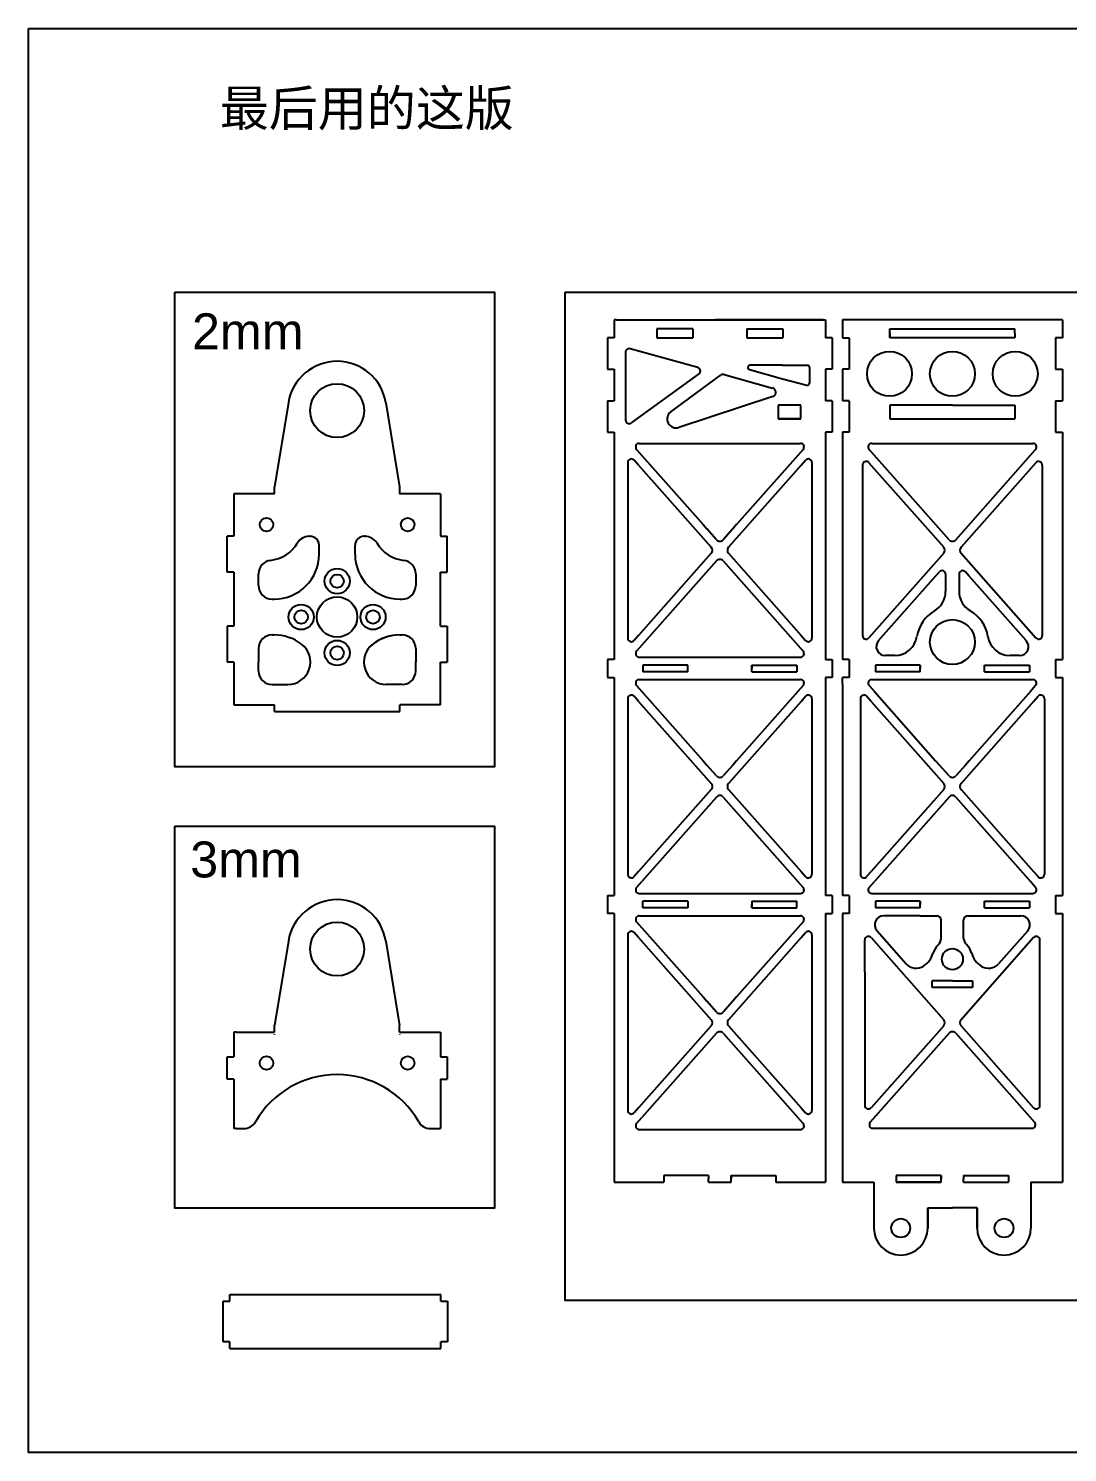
# Model space of a CAD drawing. Header units: millimetres. Extents: x 864 to 2914, y 1502 to 2002.
# Drawn here: x 864.4 to 1095.8, y 1538.7 to 1855.8 of the extents above; entities that cross this region are included whole.
import ezdxf

# ---------------------------------------------------------------- set-up
doc = ezdxf.new("R2010")
doc.units = ezdxf.units.MM
for name, color, linetype in [('1.5mm层板', 141, 'Continuous'), ('1.5mm碳板', 114, 'Continuous'), ('2mm碳板', 1, 'Continuous'), ('3mm碳板', 160, 'Continuous'), ('沉头倒角', 90, 'Continuous')]:
    doc.layers.add(name, color=color, linetype=linetype)
doc.styles.get("Standard").update_dxf_attribs({"font": 'arial.ttf'})

msp = doc.modelspace()

# ---------------------------------------------------------------- linework, layer by layer
for points in [[(864.4, 1855.79), (1286.52, 1855.79), (1286.52, 1538.67), (864.4, 1538.67)], [(896.99, 1797.05), (968.17, 1797.05), (968.17, 1691.34), (896.99, 1691.34)], [(983.9, 1797.05), (1263.4, 1797.05), (1263.4, 1572.52), (983.9, 1572.52)], [(896.99, 1678.12), (968.17, 1678.12), (968.17, 1593.09), (896.99, 1593.09)]]:
    msp.add_lwpolyline(points, close=True)
at = {"layer": '1.5mm层板'}
for p, q in [((909.26, 1572.34), (909.26, 1573.84)), ((909.26, 1573.84), (956.26, 1573.84)), ((956.26, 1572.34), (956.26, 1573.84)), ((907.76, 1563.34), (907.76, 1572.34)), ((907.76, 1572.34), (909.26, 1572.34)), ((956.26, 1572.34), (957.76, 1572.34)), ((957.76, 1572.34), (957.76, 1563.34)), ((909.26, 1563.34), (907.76, 1563.34)), ((909.26, 1561.84), (909.26, 1563.34)), ((909.26, 1561.84), (956.26, 1561.84)), ((957.76, 1563.34), (956.26, 1563.34)), ((956.26, 1561.84), (956.26, 1563.34))]:
    msp.add_line(p, q, dxfattribs=at)
at = {"layer": '1.5mm碳板'}
for p, q in [((995.38, 1790.89), (994.88, 1790.89)), ((994.88, 1790.89), (994.88, 1786.89)), ((995.38, 1790.89), (1041.38, 1790.89)), ((1012.38, 1788.89), (1004.38, 1788.89)), ((1004.38, 1788.89), (1004.38, 1786.89)), ((1012.38, 1788.89), (1012.38, 1786.89)), ((1041.38, 1790.89), (1017.38, 1790.89)), ((1041.38, 1790.89), (1018.38, 1790.89)), ((1024.38, 1788.89), (1024.38, 1786.89)), ((1024.38, 1788.89), (1032.38, 1788.89)), ((1032.38, 1788.89), (1032.38, 1786.89)), ((1041.38, 1790.89), (1041.88, 1790.89)), ((1041.88, 1790.89), (1041.88, 1786.89)), ((1045.67, 1790.89), (1045.67, 1786.89)), ((1045.67, 1790.89), (1045.67, 1786.89)), ((1094.67, 1790.89), (1045.67, 1790.89)), ((1056.21, 1787.89), (1056.21, 1788.89)), ((1056.21, 1788.89), (1084.09, 1788.89)), ((1084.09, 1787.89), (1084.09, 1788.89)), ((1094.67, 1790.89), (1094.67, 1786.89)), ((993.38, 1786.89), (993.38, 1779.89)), ((994.88, 1786.89), (993.38, 1786.89)), ((993.38, 1786.89), (993.38, 1779.89)), ((1004.38, 1786.89), (1012.38, 1786.89)), ((1024.38, 1786.89), (1032.38, 1786.89)), ((1043.38, 1786.89), (1041.88, 1786.89)), ((1043.38, 1786.89), (1043.38, 1779.89)), ((1045.67, 1786.89), (1047.17, 1786.89)), ((1047.17, 1786.89), (1047.17, 1779.89)), ((1056.21, 1787.89), (1056.21, 1786.89)), ((1056.21, 1786.89), (1056.21, 1787.89)), ((1084.09, 1786.89), (1056.21, 1786.89)), ((1084.09, 1787.89), (1084.09, 1786.89)), ((1094.67, 1786.89), (1093.17, 1786.89)), ((1094.67, 1786.89), (1093.17, 1786.89)), ((1093.17, 1786.89), (1093.17, 1779.89)), ((997.38, 1783.7), (997.38, 1768.59)), ((1013.45, 1780.32), (998.39, 1784.47)), ((993.38, 1779.89), (994.88, 1779.89)), ((994.88, 1779.89), (994.88, 1772.89)), ((1024.98, 1779.83), (1032.35, 1777.81)), ((1032.35, 1780.81), (1025.12, 1780.81)), ((1032.35, 1780.81), (1037.85, 1780.81)), ((1038.35, 1780.31), (1038.35, 1776.82)), ((1043.38, 1779.89), (1041.88, 1779.89)), ((1041.88, 1779.89), (1041.88, 1772.89)), ((1047.17, 1779.89), (1045.67, 1779.89)), ((1045.67, 1779.89), (1045.67, 1778.39)), ((1093.17, 1779.89), (1094.67, 1779.89)), ((1094.67, 1779.89), (1094.67, 1772.89)), ((1013.71, 1778.91), (998.65, 1767.94)), ((1007.47, 1770.45), (1018.46, 1778.55)), ((1019.32, 1778.71), (1030.13, 1775.73)), ((1032.35, 1777.81), (1037.72, 1776.34)), ((1045.67, 1778.39), (1045.67, 1772.89)), ((993.38, 1772.89), (993.38, 1765.89)), ((993.38, 1772.89), (994.88, 1772.89)), ((1030.17, 1773.82), (1009.28, 1766.94)), ((1043.38, 1772.89), (1041.88, 1772.89)), ((1043.38, 1772.89), (1043.38, 1765.89)), ((1047.17, 1772.89), (1045.67, 1772.89)), ((1047.17, 1772.89), (1047.17, 1765.89)), ((1093.17, 1772.89), (1094.67, 1772.89)), ((1093.17, 1772.89), (1093.17, 1765.89)), ((995.52, 1771.9), (995.53, 1771.9)), ((1036.38, 1771.89), (1031.38, 1771.89)), ((1031.38, 1771.89), (1031.38, 1768.89)), ((1036.38, 1768.89), (1036.38, 1771.89)), ((1070.17, 1771.89), (1056.21, 1771.89)), ((1056.21, 1771.89), (1056.21, 1768.89)), ((1070.17, 1771.89), (1084.09, 1771.89)), ((1084.09, 1771.89), (1084.09, 1768.89)), ((1036.38, 1768.89), (1031.38, 1768.89)), ((1031.38, 1768.89), (1036.38, 1768.89)), ((1031.38, 1768.89), (1036.38, 1768.89)), ((1056.21, 1768.89), (1084.09, 1768.89)), ((993.38, 1765.89), (994.88, 1765.89)), ((994.88, 1765.89), (994.88, 1715.29)), ((1000.43, 1763.39), (1036.33, 1763.39)), ((1043.38, 1765.89), (1041.88, 1765.89)), ((1041.88, 1765.89), (1041.88, 1715.29)), ((1045.67, 1765.89), (1045.67, 1716.79)), ((1047.17, 1765.89), (1045.67, 1765.89)), ((1052.22, 1763.39), (1088.11, 1763.39)), ((1093.17, 1765.89), (1094.67, 1765.89)), ((1094.67, 1765.89), (1094.67, 1715.29)), ((999.83, 1762.06), (1014.63, 1745.33)), ((1036.93, 1762.06), (1022.12, 1745.33)), ((1069.42, 1741.94), (1051.62, 1762.06)), ((1070.92, 1741.94), (1088.71, 1762.06)), ((997.88, 1759.14), (997.88, 1720.04)), ((1000.28, 1758.54), (999.28, 1759.67)), ((1000.28, 1758.54), (1016.46, 1740.25)), ((1036.48, 1758.54), (1020.3, 1740.25)), ((1036.48, 1758.54), (1037.48, 1759.67)), ((1038.88, 1759.14), (1038.88, 1720.04)), ((1050.17, 1758.57), (1050.17, 1720.6)), ((1051.57, 1759.1), (1068.25, 1740.25)), ((1088.77, 1759.1), (1072.09, 1740.25)), ((1090.17, 1758.57), (1090.17, 1720.6)), ((1014.63, 1745.33), (1015.48, 1744.37)), ((1017.63, 1741.94), (1015.48, 1744.37)), ((1021.28, 1744.37), (1019.13, 1741.94)), ((1022.12, 1745.33), (1021.28, 1744.37)), ((1016.46, 1738.92), (1000.28, 1720.64)), ((1020.3, 1738.92), (1036.48, 1720.64)), ((1068.25, 1738.92), (1051.57, 1720.07)), ((1072.09, 1738.92), (1088.77, 1720.07)), ((1017.63, 1737.23), (999.83, 1717.12)), ((1019.13, 1737.23), (1036.93, 1717.12)), ((1066.42, 1733.85), (1067.27, 1734.8)), ((1073.91, 1733.85), (1073.07, 1734.8)), ((1053.71, 1719.48), (1066.42, 1733.85)), ((1068.67, 1734.27), (1068.67, 1730.42)), ((1071.67, 1734.27), (1071.67, 1730.42)), ((1086.62, 1719.48), (1073.91, 1733.85)), ((1000.28, 1720.64), (999.28, 1719.51)), ((1036.48, 1720.64), (1037.48, 1719.51)), ((1000.43, 1715.79), (1036.33, 1715.79)), ((1045.67, 1716.79), (1045.67, 1715.29)), ((1057.32, 1716.16), (1055.21, 1716.16)), ((1085.12, 1716.16), (1083.01, 1716.16)), ((993.38, 1715.29), (993.38, 1711.29)), ((994.88, 1715.29), (993.38, 1715.29)), ((1001.22, 1714.04), (1001.22, 1712.54)), ((1011.22, 1714.04), (1001.22, 1714.04)), ((1011.22, 1712.54), (1001.22, 1712.54)), ((1011.22, 1713.29), (1011.22, 1714.04)), ((1011.22, 1713.29), (1011.22, 1714.04)), ((1011.22, 1712.54), (1011.22, 1713.29)), ((1025.54, 1713.29), (1025.54, 1714.04)), ((1025.54, 1713.29), (1025.54, 1714.04)), ((1025.54, 1714.04), (1035.54, 1714.04)), ((1025.54, 1714.04), (1025.54, 1713.29)), ((1025.54, 1712.54), (1025.54, 1713.29)), ((1025.54, 1712.54), (1035.54, 1712.54)), ((1035.54, 1714.04), (1035.54, 1712.54)), ((1041.88, 1715.29), (1043.38, 1715.29)), ((1043.38, 1715.29), (1043.38, 1711.29)), ((1047.17, 1715.29), (1045.67, 1715.29)), ((1047.17, 1715.29), (1047.17, 1711.29)), ((1053.01, 1714.04), (1053.01, 1712.54)), ((1063.01, 1714.04), (1053.01, 1714.04)), ((1063.01, 1712.54), (1053.01, 1712.54)), ((1063.01, 1713.29), (1063.01, 1714.04)), ((1063.01, 1713.29), (1063.01, 1714.04)), ((1063.01, 1714.04), (1063.01, 1713.29)), ((1063.01, 1712.54), (1063.01, 1713.29)), ((1077.33, 1713.29), (1077.33, 1714.04)), ((1077.33, 1713.29), (1077.33, 1714.04)), ((1077.33, 1714.04), (1087.33, 1714.04)), ((1077.33, 1712.54), (1077.33, 1713.29)), ((1077.33, 1712.54), (1087.33, 1712.54)), ((1087.33, 1714.04), (1087.33, 1712.54)), ((1093.17, 1715.29), (1094.67, 1715.29)), ((1093.17, 1715.29), (1093.17, 1711.29)), ((993.38, 1711.29), (994.88, 1711.29)), ((994.88, 1711.29), (994.88, 1662.69)), ((999.83, 1709.46), (1001.01, 1708.12)), ((1000.43, 1710.79), (1036.33, 1710.79)), ((1036.93, 1709.46), (1035.75, 1708.12)), ((1043.38, 1711.29), (1041.88, 1711.29)), ((1041.88, 1711.29), (1041.88, 1662.69)), ((1047.17, 1711.29), (1045.67, 1711.29)), ((1045.67, 1709.79), (1045.67, 1711.29)), ((1045.67, 1709.79), (1045.67, 1679.92)), ((1051.62, 1709.46), (1052.8, 1708.12)), ((1052.22, 1710.79), (1088.11, 1710.79)), ((1088.71, 1709.46), (1087.53, 1708.12)), ((1093.17, 1711.29), (1094.67, 1711.29)), ((1094.67, 1711.29), (1094.67, 1668.13)), ((997.88, 1706.54), (997.88, 1667.44)), ((1000.28, 1705.94), (999.28, 1707.07)), ((1001.01, 1708.12), (1014.63, 1692.73)), ((1035.75, 1708.12), (1022.12, 1692.73)), ((1036.48, 1705.94), (1037.48, 1707.07)), ((1038.88, 1706.54), (1038.88, 1667.44)), ((1049.67, 1706.54), (1049.67, 1667.44)), ((1052.07, 1705.94), (1051.07, 1707.07)), ((1052.8, 1708.12), (1066.42, 1692.73)), ((1087.53, 1708.12), (1073.91, 1692.73)), ((1088.27, 1705.94), (1089.27, 1707.07)), ((1090.67, 1706.54), (1090.67, 1667.44)), ((1000.28, 1705.94), (1016.46, 1687.65)), ((1036.48, 1705.94), (1020.3, 1687.65)), ((1052.07, 1705.94), (1068.25, 1687.65)), ((1088.27, 1705.94), (1072.09, 1687.65)), ((1014.63, 1692.73), (1015.48, 1691.77)), ((1017.63, 1689.34), (1015.48, 1691.77)), ((1021.28, 1691.77), (1019.13, 1689.34)), ((1022.12, 1692.73), (1021.28, 1691.77)), ((1066.42, 1692.73), (1067.27, 1691.77)), ((1069.42, 1689.34), (1067.27, 1691.77)), ((1073.07, 1691.77), (1070.92, 1689.34)), ((1073.91, 1692.73), (1073.07, 1691.77)), ((1016.46, 1686.32), (1000.28, 1668.04)), ((1017.63, 1684.63), (1001.01, 1665.85)), ((1019.13, 1684.63), (1035.75, 1665.85)), ((1020.3, 1686.32), (1036.48, 1668.04)), ((1068.25, 1686.32), (1052.07, 1668.04)), ((1069.42, 1684.63), (1052.8, 1665.85)), ((1070.92, 1684.63), (1087.53, 1665.85)), ((1072.09, 1686.32), (1088.27, 1668.04)), ((1045.67, 1679.92), (1045.67, 1662.69)), ((1094.67, 1668.13), (1094.67, 1662.69)), ((1000.28, 1668.04), (999.28, 1666.91)), ((999.83, 1664.52), (1001.01, 1665.85)), ((1036.93, 1664.52), (1035.75, 1665.85)), ((1036.48, 1668.04), (1037.48, 1666.91)), ((1052.07, 1668.04), (1051.07, 1666.91)), ((1051.62, 1664.52), (1052.8, 1665.85)), ((1088.71, 1664.52), (1087.53, 1665.85)), ((1088.27, 1668.04), (1089.27, 1666.91)), ((993.38, 1662.69), (993.38, 1658.69)), ((993.38, 1662.69), (994.88, 1662.69)), ((1000.43, 1663.19), (1036.33, 1663.19)), ((1043.38, 1662.69), (1041.88, 1662.69)), ((1043.38, 1662.69), (1043.38, 1658.69)), ((1047.17, 1662.69), (1045.67, 1662.69)), ((1047.17, 1662.69), (1047.17, 1658.69)), ((1052.22, 1663.19), (1088.11, 1663.19)), ((1093.17, 1662.69), (1094.67, 1662.69)), ((1093.17, 1662.69), (1093.17, 1658.69)), ((994.88, 1658.69), (993.38, 1658.69)), ((994.88, 1658.69), (994.88, 1598.89)), ((1001.22, 1659.94), (1001.22, 1661.44)), ((1011.22, 1661.44), (1001.22, 1661.44)), ((1011.22, 1659.94), (1001.22, 1659.94)), ((1011.22, 1661.44), (1011.22, 1660.69)), ((1011.22, 1660.69), (1011.22, 1659.94)), ((1011.22, 1660.69), (1011.22, 1659.94)), ((1025.54, 1661.44), (1025.54, 1660.69)), ((1025.54, 1661.44), (1035.54, 1661.44)), ((1025.54, 1660.69), (1025.54, 1659.94)), ((1025.54, 1660.69), (1025.54, 1659.94)), ((1025.54, 1659.94), (1025.54, 1660.69)), ((1025.54, 1659.94), (1035.54, 1659.94)), ((1035.54, 1659.94), (1035.54, 1661.44)), ((1041.88, 1658.69), (1043.38, 1658.69)), ((1041.88, 1658.69), (1041.88, 1598.89)), ((1045.67, 1658.69), (1045.67, 1632.89)), ((1047.17, 1658.69), (1045.67, 1658.69)), ((1053.01, 1661.44), (1053.01, 1659.94)), ((1063.01, 1661.44), (1053.01, 1661.44)), ((1063.01, 1659.94), (1053.01, 1659.94)), ((1063.01, 1660.69), (1063.01, 1661.44)), ((1063.01, 1660.69), (1063.01, 1661.44)), ((1063.01, 1661.44), (1063.01, 1660.69)), ((1063.01, 1659.94), (1063.01, 1660.69)), ((1077.33, 1660.69), (1077.33, 1661.44)), ((1077.33, 1660.69), (1077.33, 1661.44)), ((1077.33, 1661.44), (1087.33, 1661.44)), ((1077.33, 1659.94), (1077.33, 1660.69)), ((1077.33, 1659.94), (1087.33, 1659.94)), ((1087.33, 1661.44), (1087.33, 1659.94)), ((1093.17, 1658.69), (1094.67, 1658.69)), ((1094.67, 1658.69), (1094.67, 1632.89)), ((999.83, 1656.86), (1001.01, 1655.52)), ((1000.43, 1658.19), (1036.33, 1658.19)), ((1001.01, 1655.52), (1014.63, 1640.13)), ((1035.75, 1655.52), (1022.12, 1640.13)), ((1036.93, 1656.86), (1035.75, 1655.52)), ((1063.01, 1658.19), (1054.88, 1658.19)), ((1063.01, 1658.19), (1066.67, 1658.19)), ((1067.67, 1654.69), (1067.67, 1657.19)), ((1072.67, 1654.69), (1072.67, 1657.19)), ((1073.67, 1658.19), (1085.45, 1658.19)), ((997.88, 1653.94), (997.88, 1614.84)), ((1000.28, 1653.34), (999.28, 1654.47)), ((1000.28, 1653.34), (1016.46, 1635.05)), ((1036.48, 1653.34), (1020.3, 1635.05)), ((1036.48, 1653.34), (1037.48, 1654.47)), ((1038.88, 1653.94), (1038.88, 1614.84)), ((1050.67, 1645.69), (1050.67, 1652.81)), ((1052.07, 1653.34), (1068.25, 1635.05)), ((1053.39, 1654.86), (1059.88, 1647.52)), ((1067.67, 1653.23), (1067.67, 1654.69)), ((1088.27, 1653.34), (1072.09, 1635.05)), ((1072.67, 1653.23), (1072.67, 1654.69)), ((1086.95, 1654.86), (1080.45, 1647.52)), ((1089.67, 1615.97), (1089.67, 1652.81)), ((1061.04, 1646.19), (1061.06, 1646.19)), ((1050.67, 1645.69), (1050.67, 1615.97)), ((1070.17, 1643.69), (1065.67, 1643.69)), ((1065.67, 1642.19), (1065.67, 1643.69)), ((1070.17, 1643.69), (1074.67, 1643.69)), ((1074.67, 1643.69), (1074.67, 1642.19)), ((1014.63, 1640.13), (1015.48, 1639.17)), ((1022.12, 1640.13), (1021.28, 1639.17)), ((1074.67, 1642.19), (1065.67, 1642.19)), ((1017.63, 1636.74), (1015.48, 1639.17)), ((1021.28, 1639.17), (1019.13, 1636.74)), ((1016.46, 1633.72), (1000.28, 1615.44)), ((1020.3, 1633.72), (1036.48, 1615.44)), ((1068.25, 1633.72), (1052.07, 1615.44)), ((1072.09, 1633.72), (1088.27, 1615.44)), ((1017.63, 1632.03), (1001.01, 1613.25)), ((1019.13, 1632.03), (1035.75, 1613.25)), ((1045.67, 1632.89), (1045.67, 1598.89)), ((1069.42, 1632.03), (1051.87, 1612.2)), ((1070.92, 1632.03), (1088.46, 1612.2)), ((1094.67, 1632.89), (1094.67, 1598.89)), ((1000.28, 1615.44), (999.28, 1614.31)), ((1036.48, 1615.44), (1037.48, 1614.31)), ((999.83, 1611.92), (1001.01, 1613.25)), ((1036.93, 1611.92), (1035.75, 1613.25)), ((1000.43, 1610.59), (1036.33, 1610.59)), ((1052.47, 1610.87), (1087.86, 1610.87)), ((994.88, 1598.89), (995.38, 1598.89)), ((995.38, 1598.89), (1005.88, 1598.89)), ((1005.88, 1600.39), (1005.88, 1598.89)), ((1015.88, 1600.39), (1005.88, 1600.39)), ((1015.88, 1600.39), (1015.88, 1599.64)), ((1015.88, 1598.89), (1015.88, 1599.64)), ((1015.88, 1598.89), (1020.88, 1598.89)), ((1020.88, 1599.64), (1020.88, 1600.39)), ((1020.88, 1599.64), (1020.88, 1600.39)), ((1020.88, 1600.39), (1030.88, 1600.39)), ((1020.88, 1600.39), (1020.88, 1599.64)), ((1020.88, 1598.89), (1020.88, 1599.64)), ((1030.88, 1600.39), (1030.88, 1598.89)), ((1030.88, 1598.89), (1041.88, 1598.89)), ((1045.67, 1598.89), (1052.67, 1598.89)), ((1052.67, 1598.89), (1052.67, 1588.65)), ((1057.67, 1600.39), (1057.67, 1598.89)), ((1067.67, 1600.39), (1057.67, 1600.39)), ((1067.67, 1598.89), (1057.67, 1598.89)), ((1057.67, 1598.89), (1067.67, 1598.89)), ((1067.67, 1599.64), (1067.67, 1600.39)), ((1067.67, 1599.64), (1067.67, 1600.39)), ((1067.67, 1600.39), (1067.67, 1599.64)), ((1067.67, 1598.89), (1067.67, 1599.64)), ((1072.67, 1600.39), (1082.67, 1600.39)), ((1072.67, 1600.39), (1072.67, 1599.64)), ((1072.67, 1598.89), (1072.67, 1599.64)), ((1072.67, 1598.89), (1082.67, 1598.89)), ((1072.67, 1598.89), (1082.67, 1598.89)), ((1082.67, 1600.39), (1082.67, 1598.89)), ((1087.67, 1598.89), (1094.67, 1598.89)), ((1087.67, 1598.89), (1087.67, 1588.65)), ((1064.67, 1593.13), (1064.67, 1588.65)), ((1064.67, 1588.65), (1064.67, 1593.13)), ((1064.67, 1593.13), (1070.17, 1593.13)), ((1075.67, 1593.13), (1070.17, 1593.13)), ((1075.67, 1593.13), (1075.67, 1588.65)), ((1075.67, 1588.65), (1075.67, 1593.13))]:
    msp.add_line(p, q, dxfattribs=at)
for centre, radius in [((1056.17, 1778.89), 5), ((1070.17, 1778.89), 5), ((1084.17, 1778.89), 5), ((1070.17, 1719.16), 5), ((1070.17, 1648.54), 2.35), ((1058.67, 1588.65), 2.1), ((1081.67, 1588.65), 2.1)]:
    msp.add_circle(centre, radius, dxfattribs=at)
for centre, radius, start, end in [((998.18, 1783.7), 0.8, 74.6085, 180), ((1013.24, 1779.55), 0.8, 306.0553, 74.6085), ((1025.12, 1780.31), 0.5, 90, 254.685), ((1037.85, 1780.31), 0.5, 360, 90), ((1019.06, 1777.74), 1, 74.6085, 126.3728), ((1037.85, 1776.82), 0.5, 254.685, 360), ((1029.86, 1774.77), 1, 288.2293, 74.6085), ((1008.65, 1768.84), 2, 126.3728, 288.2293), ((998.18, 1768.59), 0.8, 180, 306.0553), ((1000.43, 1762.59), 0.8, 90, 221.5016), ((1036.33, 1762.59), 0.8, 318.4984, 90), ((1052.22, 1762.59), 0.8, 90, 221.5016), ((1088.11, 1762.59), 0.8, 318.4984, 90), ((998.68, 1759.14), 0.8, 41.5016, 180), ((1038.08, 1759.14), 0.8, 0, 138.4984), ((1050.97, 1758.57), 0.8, 41.5016, 180), ((1089.37, 1758.57), 0.8, 0, 138.4984), ((1018.38, 1742.61), 1, 221.5016, 318.4984), ((1070.17, 1742.61), 1, 221.5016, 318.4984), ((1015.71, 1739.59), 1, 318.4984, 41.5016), ((1021.05, 1739.59), 1, 138.4984, 221.5016), ((1067.5, 1739.59), 1, 318.4984, 41.5016), ((1072.84, 1739.59), 1, 138.4984, 221.5016), ((1018.38, 1736.57), 1, 41.5016, 138.4984), ((1067.87, 1734.27), 0.8, 0, 138.4984), ((1072.47, 1734.27), 0.8, 41.5016, 180), ((1063.67, 1730.42), 5, 300, 0), ((1076.67, 1730.42), 5, 180, 240), ((1070.17, 1719.16), 8, 120, 171.1501), ((1070.17, 1719.16), 8, 8.8499, 60), ((998.68, 1720.04), 0.8, 180, 318.4984), ((1038.08, 1720.04), 0.8, 221.5016, 0), ((1050.97, 1720.6), 0.8, 180, 318.4984), ((1055.21, 1718.16), 2, 138.4984, 270), ((1057.32, 1721.16), 5, 270, 351.1501), ((1083.01, 1721.16), 5, 188.8499, 270), ((1085.12, 1718.16), 2, 270, 41.5016), ((1089.37, 1720.6), 0.8, 221.5016, 0), ((1000.43, 1716.59), 0.8, 138.4984, 270), ((1036.33, 1716.59), 0.8, 270, 41.5016), ((1000.43, 1709.99), 0.8, 90, 221.5016), ((1036.33, 1709.99), 0.8, 318.4984, 90), ((1052.22, 1709.99), 0.8, 90, 221.5016), ((1088.11, 1709.99), 0.8, 318.4984, 90), ((998.68, 1706.54), 0.8, 41.5016, 180), ((1038.08, 1706.54), 0.8, 360, 138.4984), ((1050.47, 1706.54), 0.8, 41.5016, 180), ((1089.87, 1706.54), 0.8, 360, 138.4984), ((1015.71, 1686.99), 1, 318.4984, 41.5016), ((1018.38, 1690.01), 1, 221.5016, 318.4984), ((1021.05, 1686.99), 1, 138.4984, 221.5016), ((1067.5, 1686.99), 1, 318.4984, 41.5016), ((1070.17, 1690.01), 1, 221.5016, 318.4984), ((1072.84, 1686.99), 1, 138.4984, 221.5016), ((1018.38, 1683.97), 1, 41.5016, 138.4984), ((1070.17, 1683.97), 1, 41.5016, 138.4984), ((998.68, 1667.44), 0.8, 180, 318.4984), ((1038.08, 1667.44), 0.8, 221.5016, 360), ((1050.47, 1667.44), 0.8, 180, 318.4984), ((1089.87, 1667.44), 0.8, 221.5016, 360), ((1000.43, 1663.99), 0.8, 138.4984, 270), ((1036.33, 1663.99), 0.8, 270, 41.5016), ((1052.22, 1663.99), 0.8, 138.4984, 270), ((1088.11, 1663.99), 0.8, 270, 41.5016), ((1000.43, 1657.39), 0.8, 90, 221.5016), ((1036.33, 1657.39), 0.8, 318.4984, 90), ((1054.88, 1656.19), 2, 90, 221.5016), ((1066.67, 1657.19), 1, 0, 90), ((1073.67, 1657.19), 1, 90, 180), ((1085.45, 1656.19), 2, 318.4984, 90), ((998.68, 1653.94), 0.8, 41.5016, 180), ((1038.08, 1653.94), 0.8, 360, 138.4984), ((1051.47, 1652.81), 0.8, 41.5016, 180), ((1065.67, 1653.23), 2, 313.8131, 0), ((1074.67, 1653.23), 2, 180, 226.1869), ((1088.87, 1652.81), 0.8, 0, 138.4984), ((1061.04, 1651.19), 5, 302.8905, 343.8026), ((1070.17, 1648.54), 4.5, 133.8131, 163.8026), ((1070.17, 1648.54), 4.5, 16.1974, 46.1869), ((1079.29, 1651.19), 5, 196.1974, 237.1095), ((1062.13, 1649.51), 3, 221.5016, 302.8905), ((1078.2, 1649.51), 3, 237.1095, 318.4984), ((1018.38, 1637.41), 1, 221.5016, 318.4984), ((1015.71, 1634.39), 1, 318.4984, 41.5016), ((1021.05, 1634.39), 1, 138.4984, 221.5016), ((1067.5, 1634.39), 1, 318.4984, 41.5016), ((1072.84, 1634.39), 1, 138.4984, 221.5016), ((1018.38, 1631.37), 1, 41.5016, 138.4984), ((1070.17, 1631.37), 1, 41.5016, 138.4984), ((998.68, 1614.84), 0.8, 180, 318.4984), ((1038.08, 1614.84), 0.8, 221.5016, 360), ((1051.47, 1615.97), 0.8, 180, 318.4984), ((1088.87, 1615.97), 0.8, 221.5016, 0), ((1000.43, 1611.39), 0.8, 138.4984, 270), ((1036.33, 1611.39), 0.8, 270, 41.5016), ((1052.47, 1611.67), 0.8, 138.4984, 270), ((1087.86, 1611.67), 0.8, 270, 41.5016), ((1058.67, 1588.65), 6, 180, 0), ((1081.67, 1588.65), 6, 180, 0)]:
    msp.add_arc(centre, radius, start, end, dxfattribs=at)
at = {"layer": '2mm碳板'}
for p, q in [((922.29, 1772.48), (919.18, 1753.69)), ((944, 1772.46), (947.06, 1753.69)), ((919.18, 1752.2), (910.14, 1752.2)), ((910.14, 1752.2), (910.14, 1742.7)), ((919.18, 1752.2), (919.18, 1753.69)), ((947.06, 1753.69), (947.06, 1752.2)), ((956.14, 1752.2), (947.06, 1752.2)), ((956.14, 1752.2), (956.14, 1742.7)), ((910.14, 1742.7), (908.64, 1742.7)), ((908.64, 1734.7), (908.64, 1742.7)), ((926.89, 1742.7), (927.14, 1742.7)), ((939.14, 1742.7), (939.39, 1742.7)), ((939.39, 1742.7), (939.14, 1742.7)), ((956.14, 1742.7), (957.64, 1742.7)), ((957.64, 1734.7), (957.64, 1742.7)), ((929.14, 1738.73), (929.14, 1740.7)), ((937.14, 1738.73), (937.14, 1740.7)), ((910.14, 1734.7), (908.64, 1734.7)), ((910.14, 1734.7), (910.14, 1722.7)), ((956.14, 1734.7), (957.64, 1734.7)), ((956.14, 1722.7), (956.14, 1734.7)), ((915.64, 1731.73), (915.64, 1734.37)), ((950.64, 1734.37), (950.64, 1731.73)), ((918.64, 1728.73), (919.14, 1728.73)), ((947.14, 1728.73), (947.64, 1728.73)), ((910.14, 1722.7), (908.64, 1722.7)), ((910.14, 1722.7), (908.64, 1722.7)), ((908.64, 1722.7), (908.64, 1714.7)), ((956.14, 1722.7), (957.64, 1722.7)), ((956.14, 1722.7), (957.64, 1722.7)), ((957.64, 1722.7), (957.64, 1714.7)), ((918.64, 1720.73), (919.14, 1720.73)), ((947.14, 1720.73), (947.64, 1720.73)), ((915.64, 1717.73), (915.64, 1714.73)), ((950.64, 1717.73), (950.64, 1714.73)), ((910.14, 1714.7), (908.64, 1714.7)), ((910.14, 1714.7), (910.14, 1705.2)), ((915.64, 1712.7), (915.64, 1714.73)), ((950.64, 1712.7), (950.64, 1714.73)), ((956.14, 1714.7), (957.64, 1714.7)), ((956.14, 1705.2), (956.14, 1714.7)), ((918.64, 1709.7), (922.18, 1709.7)), ((947.64, 1709.7), (944.1, 1709.7)), ((947.64, 1709.7), (944.1, 1709.7)), ((910.14, 1705.2), (919.2, 1705.2)), ((919.2, 1703.7), (919.2, 1705.2)), ((919.2, 1703.7), (925.98, 1703.7)), ((925.98, 1703.7), (940.3, 1703.7)), ((940.3, 1703.7), (947.08, 1703.7)), ((947.08, 1703.7), (947.08, 1705.2)), ((956.14, 1705.2), (947.08, 1705.2))]:
    msp.add_line(p, q, dxfattribs=at)
for centre, radius in [((933.14, 1770.69), 6), ((917.42, 1745.3), 1.5), ((948.86, 1745.3), 1.5), ((933.14, 1732.73), 1.5), ((933.14, 1724.73), 4.5), ((925.14, 1724.73), 1.5), ((941.14, 1724.73), 1.5), ((933.14, 1716.73), 1.5)]:
    msp.add_circle(centre, radius, dxfattribs=at)
for centre, radius, start, end in [((933.14, 1770.69), 11, 9.2658, 170.6085), ((917.42, 1745.3), 8, 276.3705, 329.3907), ((926.89, 1739.7), 3, 90, 149.3907), ((927.14, 1740.7), 2, 0, 90), ((939.14, 1740.7), 2, 90, 180), ((939.39, 1739.7), 3, 30.6093, 90), ((948.86, 1745.3), 8, 210.6093, 263.6295), ((919.14, 1738.73), 10, 270, 0), ((947.14, 1738.73), 10, 180, 270), ((918.64, 1734.37), 3, 96.3705, 180), ((947.64, 1734.37), 3, 0, 83.6295), ((918.64, 1731.73), 3, 180, 270), ((947.64, 1731.73), 3, 270, 0), ((918.64, 1717.73), 3, 90, 180), ((919.14, 1710.73), 10, 52.5974, 90), ((947.14, 1710.73), 10, 90, 134.7426), ((947.14, 1710.73), 10, 90, 127.4026), ((947.64, 1717.73), 3, 0, 90), ((922.18, 1714.7), 5, 270, 52.5974), ((944.1, 1714.7), 5, 127.4026, 270), ((918.64, 1712.7), 3, 180, 270), ((947.64, 1712.7), 3, 270, 0), ((947.64, 1712.7), 3, 270, 0)]:
    msp.add_arc(centre, radius, start, end, dxfattribs=at)
at = {"layer": '3mm碳板'}
for p, q in [((922.29, 1652.58), (919.18, 1633.79)), ((944, 1652.56), (947.06, 1633.79)), ((919.18, 1632.3), (919.18, 1633.79)), ((947.06, 1632.3), (947.06, 1633.79)), ((910.14, 1632.3), (910.14, 1626.8)), ((910.64, 1632.3), (910.14, 1632.3)), ((910.64, 1632.3), (919.18, 1632.3)), ((919.18, 1631.8), (919.18, 1631.8)), ((919.18, 1631.8), (919.18, 1631.8)), ((919.18, 1631.8), (919.18, 1631.79)), ((919.18, 1631.79), (919.18, 1631.8)), ((947.06, 1632.3), (956.14, 1632.3)), ((947.06, 1631.8), (947.06, 1631.79)), ((956.14, 1632.3), (956.14, 1626.8)), ((908.64, 1626.8), (910.14, 1626.8)), ((908.64, 1621.8), (908.64, 1626.8)), ((956.14, 1626.8), (957.64, 1626.8)), ((957.64, 1626.8), (957.64, 1621.8)), ((910.14, 1621.8), (908.64, 1621.8)), ((910.14, 1621.8), (910.14, 1610.8)), ((956.14, 1621.8), (957.64, 1621.8)), ((956.14, 1621.8), (956.14, 1610.8)), ((910.64, 1610.8), (910.14, 1610.8)), ((910.64, 1610.8), (912.34, 1610.8)), ((953.94, 1610.8), (956.14, 1610.8))]:
    msp.add_line(p, q, dxfattribs=at)
for centre, radius in [((933.14, 1650.79), 6), ((917.42, 1625.4), 1.5), ((948.86, 1625.4), 1.5)]:
    msp.add_circle(centre, radius, dxfattribs=at)
for centre, radius, start, end in [((933.14, 1650.79), 11, 9.2658, 170.6085), ((933.14, 1601.83), 21, 29.9227, 150.0773), ((912.34, 1613.8), 3, 270, 330.0773), ((953.94, 1613.8), 3, 209.9227, 270)]:
    msp.add_arc(centre, radius, start, end, dxfattribs=at)
at = {"layer": '沉头倒角'}
for centre in [(933.14, 1732.73), (925.14, 1724.73), (941.14, 1724.73), (933.14, 1716.73)]:
    msp.add_circle(centre, 2.8, dxfattribs=at)

# ---------------------------------------------------------------- texts
at = {"char_height": 8, "attachment_point": 1}
for s, width, insert in [('{\\fSimSun|b0|i0|c134|p34;最后用的这版}', 115.8522, (907.02, 1842.05)), ('2mm', 27.0545, (900.83, 1792.36)), ('3mm', 25.5984, (900.43, 1674.74))]:
    msp.add_mtext_dynamic_manual_height_columns(s, width=width, gutter_width=12.5, heights=[0], dxfattribs=dict(at, insert=insert))

doc.saveas('drawing.dxf')
